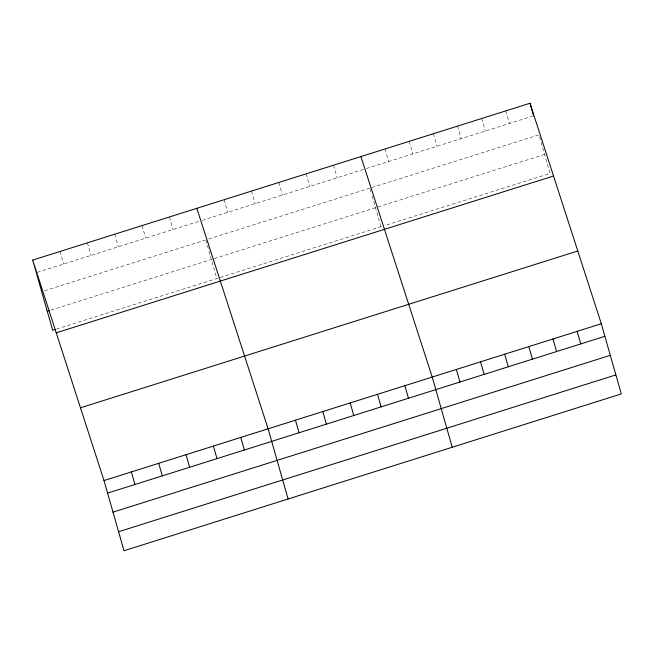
<?xml version="1.0" encoding="UTF-8"?>
<svg xmlns="http://www.w3.org/2000/svg" width="654" height="654" viewBox="0 0 654 654"><rect width="100%" height="100%" fill="white"/><g stroke="black" fill="none" stroke-linecap="round" stroke-linejoin="round"><path stroke-width="0.49" stroke-dasharray="3.27 2.45" d="M37.221 272.35L199.445 221.191M202.274 220.3L363.559 169.443M366.428 168.536L532.618 116.134M44.529 290.768L204.865 240.206M208.634 239.012L369.919 188.156M371.848 187.551L538.994 134.838L549.989 173.441L384.773 225.54M51.045 310.061L211.389 259.499M214.218 258.608L544.578 154.426M56.465 329.068L383.808 225.843M505.844 110.878L509.425 123.442M481.696 118.488L485.276 131.062M457.538 126.108L461.119 138.673M433.381 133.727L436.962 146.292M409.232 141.346L412.805 153.911M385.075 148.957L388.656 161.53M370.197 189.137L371.031 192.072M372.151 195.996L380.914 226.758M333.565 165.2L337.145 177.774M306.219 173.825L309.8 186.398M278.866 182.45L282.446 195.023M251.512 191.074L255.093 203.647M224.159 199.699L227.739 212.272M205.806 239.912L216.801 278.506M169.46 216.956L173.04 229.521M142.106 225.581L145.687 238.146M114.752 234.206L118.333 246.771M87.407 242.83L90.98 255.395M60.054 251.455L63.634 264.02"/><path stroke-width="0.98" d="M32.7 260.079L530.002 103.258L601.312 323.738L621.3 393.921L123.998 550.742L104.011 480.559L32.7 260.079L52.688 330.262L55.525 329.371M47.276 311.247L49.164 310.65M56.228 332.837L553.529 176.016M80.475 407.802L577.776 250.981M104.011 480.559L601.312 323.738M107.583 493.132L604.885 336.311M113.003 512.139L610.305 355.318M118.587 531.735L615.888 374.906M360.918 156.576L432.229 377.056L452.216 447.238M196.813 208.324L268.115 428.811L288.112 498.994M530.002 103.258L533.582 115.823M577.155 331.357L580.736 343.922M552.998 338.976L556.579 351.541M528.841 346.587L532.421 359.16M504.692 354.206L508.272 366.78M480.535 361.826L484.115 374.39M456.378 369.445L459.958 382.01M404.875 385.68L408.456 398.253M377.522 394.313L381.102 406.878M350.168 402.938L353.749 415.503M322.823 411.562L326.403 424.127M295.469 420.187L299.05 432.752M240.762 437.436L244.343 450.001M213.417 446.061L216.997 458.626M186.063 454.685L189.644 467.258M158.709 463.31L162.29 475.883M131.356 471.935L134.937 484.508"/></g></svg>
